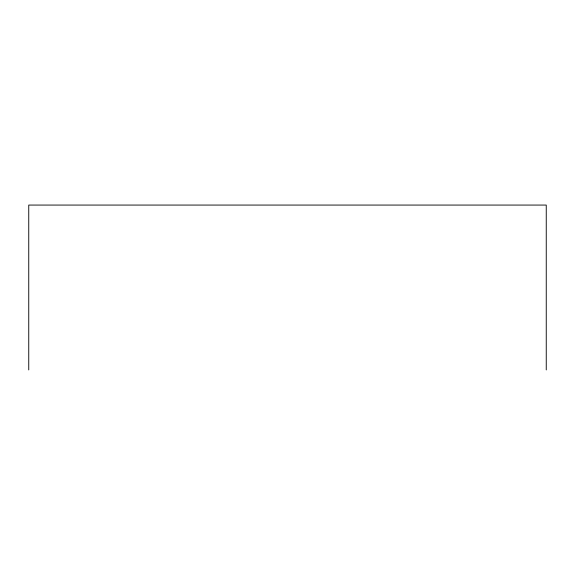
<?xml version="1.0" encoding="UTF-8"?>
<svg xmlns="http://www.w3.org/2000/svg" width="575" height="575" viewBox="0 0 575 575"><rect width="100%" height="100%" fill="white"/><g stroke="black" fill="none" stroke-linecap="round" stroke-linejoin="round"><path stroke-width="0.86" d="M546.25 369.933L546.25 205.067L28.75 205.067L28.75 369.933"/></g></svg>
